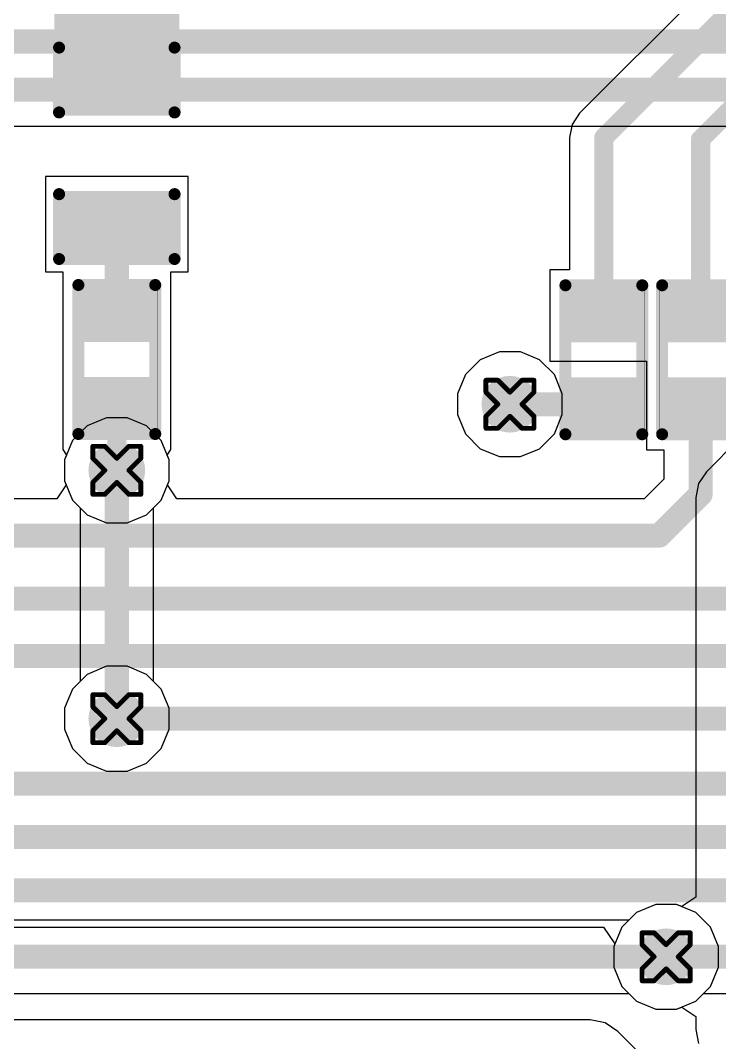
# Model space of a CAD drawing. Header units: inches. Extents: x -11 to 5379, y 0 to 5429.
# Drawn here: x 128.33 to 135.72, y 29.62 to 40.43 of the extents above; entities that cross this region are included whole.
import ezdxf

# ---------------------------------------------------------------- set-up
doc = ezdxf.new("R2010")
doc.units = ezdxf.units.IN
for name, color, linetype in [('Bottom Layer', 5, 'Continuous'), ('Drill Drawing', 1, 'Continuous'), ('GND', 16, 'Continuous'), ('PWR', 76, 'Continuous'), ('Top Layer', 1, 'Continuous'), ('Top Overlay', 2, 'Continuous'), ('Top Paste', 8, 'Continuous'), ('Top Solder', 216, 'Continuous'), ('Via Holes', 16, 'Continuous')]:
    doc.layers.add(name, color=color, linetype=linetype)

# ---------------------------------------------------------------- blocks, each defined once
blk = doc.blocks.new('R___0402_420')
at = {"layer": 'Top Layer'}
for points in [[(-0.699, -0.318), (-0.699, 0.318), (-0.241, 0.318), (-0.241, -0.318)], [(0.241, -0.318), (0.241, 0.318), (0.699, 0.318), (0.699, -0.318)]]:
    blk.add_hatch(color=1, dxfattribs=at).paths.add_polyline_path(points)
at = {"layer": 'Top Paste'}
for points in [[(-0.699, -0.318), (-0.699, 0.318), (-0.241, 0.318), (-0.241, -0.318)], [(0.241, -0.318), (0.241, 0.318), (0.699, 0.318), (0.699, -0.318)]]:
    blk.add_hatch(color=8, dxfattribs=at).paths.add_polyline_path(points)
at = {"layer": 'Top Solder'}
for points in [[(-0.754, -0.373), (-0.754, 0.373), (-0.186, 0.373), (-0.186, -0.373)], [(0.186, -0.373), (0.186, 0.373), (0.754, 0.373), (0.754, -0.373)]]:
    blk.add_hatch(color=216, dxfattribs=at).paths.add_polyline_path(points)
at = {"layer": 'Top Overlay'}
for points in [[(-0.787, 0.406, 0.127, 0.127, 0), (-0.787, -0.406, 0.127, 0.127, 0)], [(-0.787, 0.406, 0.127, 0.127, 0), (0.787, 0.406, 0.127, 0.127, 0)], [(0.787, 0.406, 0.127, 0.127, 0), (0.787, -0.406, 0.127, 0.127, 0)], [(-0.787, -0.406, 0.127, 0.127, 0), (0.787, -0.406, 0.127, 0.127, 0)], [(-0.813, -0.432, 0.00323, 0.00323, 0), (0.813, -0.432, 0.00323, 0.00323, 0)]]:
    blk.add_lwpolyline(points, format="xyseb", dxfattribs=at)
for points in [[(-0.819, 0.406, 0.0635, 0.0635, 1), (-0.756, 0.406, 0.0635, 0.0635, 1)], [(-0.819, 0.406, 0.0635, 0.0635, 1), (-0.756, 0.406, 0.0635, 0.0635, 1)], [(0.756, 0.406, 0.0635, 0.0635, 1), (0.819, 0.406, 0.0635, 0.0635, 1)], [(0.756, 0.406, 0.0635, 0.0635, 1), (0.819, 0.406, 0.0635, 0.0635, 1)], [(-0.819, -0.406, 0.0635, 0.0635, 1), (-0.756, -0.406, 0.0635, 0.0635, 1)], [(-0.819, -0.406, 0.0635, 0.0635, 1), (-0.756, -0.406, 0.0635, 0.0635, 1)], [(-0.814, -0.432, 0.00161, 0.00161, 1), (-0.812, -0.432, 0.00161, 0.00161, 1)], [(0.756, -0.406, 0.0635, 0.0635, 1), (0.819, -0.406, 0.0635, 0.0635, 1)], [(0.756, -0.406, 0.0635, 0.0635, 1), (0.819, -0.406, 0.0635, 0.0635, 1)], [(0.812, -0.432, 0.00161, 0.00161, 1), (0.814, -0.432, 0.00161, 0.00161, 1)]]:
    blk.add_lwpolyline(points, format="xyseb", close=True, dxfattribs=at)
blk = doc.blocks.new('R___0402_452')
at = {"layer": 'Top Layer'}
for points in [[(-0.699, -0.318), (-0.699, 0.317), (-0.241, 0.317), (-0.241, -0.318)], [(0.241, -0.318), (0.241, 0.317), (0.699, 0.317), (0.699, -0.318)]]:
    blk.add_hatch(color=1, dxfattribs=at).paths.add_polyline_path(points)
at = {"layer": 'Top Paste'}
for points in [[(-0.699, -0.318), (-0.699, 0.317), (-0.241, 0.317), (-0.241, -0.318)], [(0.241, -0.318), (0.241, 0.317), (0.699, 0.317), (0.699, -0.318)]]:
    blk.add_hatch(color=8, dxfattribs=at).paths.add_polyline_path(points)
at = {"layer": 'Top Solder'}
for points in [[(-0.754, -0.373), (-0.754, 0.373), (-0.186, 0.373), (-0.186, -0.373)], [(0.186, -0.373), (0.186, 0.373), (0.754, 0.373), (0.754, -0.373)]]:
    blk.add_hatch(color=216, dxfattribs=at).paths.add_polyline_path(points)
at = {"layer": 'Top Overlay'}
for points in [[(-0.787, -0.406, 0.127, 0.127, 0), (-0.787, 0.406, 0.127, 0.127, 0)], [(0.787, 0.406, 0.127, 0.127, 0), (-0.787, 0.406, 0.127, 0.127, 0)], [(0.787, -0.406, 0.127, 0.127, 0), (0.787, 0.406, 0.127, 0.127, 0)], [(0.787, -0.406, 0.127, 0.127, 0), (-0.787, -0.406, 0.127, 0.127, 0)], [(0.813, -0.432, 0.00323, 0.00323, 0), (-0.813, -0.432, 0.00323, 0.00323, 0)]]:
    blk.add_lwpolyline(points, format="xyseb", dxfattribs=at)
for points in [[(-0.819, 0.406, 0.0635, 0.0635, 1), (-0.756, 0.406, 0.0635, 0.0635, 1)], [(-0.819, 0.406, 0.0635, 0.0635, 1), (-0.756, 0.406, 0.0635, 0.0635, 1)], [(0.756, 0.406, 0.0635, 0.0635, 1), (0.819, 0.406, 0.0635, 0.0635, 1)], [(0.756, 0.406, 0.0635, 0.0635, 1), (0.819, 0.406, 0.0635, 0.0635, 1)], [(-0.819, -0.406, 0.0635, 0.0635, 1), (-0.756, -0.406, 0.0635, 0.0635, 1)], [(-0.819, -0.406, 0.0635, 0.0635, 1), (-0.756, -0.406, 0.0635, 0.0635, 1)], [(-0.814, -0.432, 0.00161, 0.00161, 1), (-0.812, -0.432, 0.00161, 0.00161, 1)], [(0.756, -0.406, 0.0635, 0.0635, 1), (0.819, -0.406, 0.0635, 0.0635, 1)], [(0.756, -0.406, 0.0635, 0.0635, 1), (0.819, -0.406, 0.0635, 0.0635, 1)], [(0.812, -0.432, 0.00161, 0.00161, 1), (0.814, -0.432, 0.00161, 0.00161, 1)]]:
    blk.add_lwpolyline(points, format="xyseb", close=True, dxfattribs=at)
blk = doc.blocks.new('R___0402_462')
at = {"layer": 'Top Layer'}
for points in [[(-0.699, -0.318), (-0.699, 0.318), (-0.241, 0.318), (-0.241, -0.318)], [(0.241, -0.318), (0.241, 0.318), (0.699, 0.318), (0.699, -0.318)]]:
    blk.add_hatch(color=1, dxfattribs=at).paths.add_polyline_path(points)
at = {"layer": 'Top Paste'}
for points in [[(-0.699, -0.318), (-0.699, 0.318), (-0.241, 0.318), (-0.241, -0.318)], [(0.241, -0.318), (0.241, 0.318), (0.699, 0.318), (0.699, -0.318)]]:
    blk.add_hatch(color=8, dxfattribs=at).paths.add_polyline_path(points)
at = {"layer": 'Top Solder'}
for points in [[(-0.754, -0.373), (-0.754, 0.373), (-0.186, 0.373), (-0.186, -0.373)], [(0.186, -0.373), (0.186, 0.373), (0.754, 0.373), (0.754, -0.373)]]:
    blk.add_hatch(color=216, dxfattribs=at).paths.add_polyline_path(points)
at = {"layer": 'Top Overlay'}
for points in [[(-0.787, 0.406, 0.127, 0.127, 0), (-0.787, -0.406, 0.127, 0.127, 0)], [(-0.787, 0.406, 0.127, 0.127, 0), (0.787, 0.406, 0.127, 0.127, 0)], [(0.787, 0.406, 0.127, 0.127, 0), (0.787, -0.406, 0.127, 0.127, 0)], [(-0.787, -0.406, 0.127, 0.127, 0), (0.787, -0.406, 0.127, 0.127, 0)], [(-0.813, -0.432, 0.00323, 0.00323, 0), (0.813, -0.432, 0.00323, 0.00323, 0)]]:
    blk.add_lwpolyline(points, format="xyseb", dxfattribs=at)
for points in [[(-0.819, 0.406, 0.0635, 0.0635, 1), (-0.756, 0.406, 0.0635, 0.0635, 1)], [(-0.819, 0.406, 0.0635, 0.0635, 1), (-0.756, 0.406, 0.0635, 0.0635, 1)], [(0.756, 0.406, 0.0635, 0.0635, 1), (0.819, 0.406, 0.0635, 0.0635, 1)], [(0.756, 0.406, 0.0635, 0.0635, 1), (0.819, 0.406, 0.0635, 0.0635, 1)], [(-0.819, -0.406, 0.0635, 0.0635, 1), (-0.756, -0.406, 0.0635, 0.0635, 1)], [(-0.819, -0.406, 0.0635, 0.0635, 1), (-0.756, -0.406, 0.0635, 0.0635, 1)], [(-0.814, -0.432, 0.00161, 0.00161, 1), (-0.812, -0.432, 0.00161, 0.00161, 1)], [(0.756, -0.406, 0.0635, 0.0635, 1), (0.819, -0.406, 0.0635, 0.0635, 1)], [(0.756, -0.406, 0.0635, 0.0635, 1), (0.819, -0.406, 0.0635, 0.0635, 1)], [(0.812, -0.432, 0.00161, 0.00161, 1), (0.814, -0.432, 0.00161, 0.00161, 1)]]:
    blk.add_lwpolyline(points, format="xyseb", close=True, dxfattribs=at)
blk = doc.blocks.new('LED_0603_500')
at = {"layer": 'Top Layer'}
for points in [[(-1, 0.5), (-0.5, 0.5), (-0.5, -0.5), (-1, -0.5)], [(0.5, 0.5), (1, 0.5), (1, -0.5), (0.5, -0.5)]]:
    blk.add_hatch(color=1, dxfattribs=at).paths.add_polyline_path(points)
at = {"layer": 'Top Overlay'}
blk.add_hatch(color=2, dxfattribs=at).paths.add_polyline_path([(1.118, -0.66), (1.753, -0.66), (1.753, 0.66), (1.118, 0.66)])
at = {"layer": 'Top Paste'}
for points in [[(-1, 0.5), (-0.5, 0.5), (-0.5, -0.5), (-1, -0.5)], [(0.5, 0.5), (1, 0.5), (1, -0.5), (0.5, -0.5)]]:
    blk.add_hatch(color=8, dxfattribs=at).paths.add_polyline_path(points)
at = {"layer": 'Top Solder'}
for points in [[(-1.102, 0.602), (-0.398, 0.602), (-0.398, -0.602), (-1.102, -0.602)], [(0.398, 0.602), (1.102, 0.602), (1.102, -0.602), (0.398, -0.602)]]:
    blk.add_hatch(color=216, dxfattribs=at).paths.add_polyline_path(points)
at = {"layer": 'Top Overlay'}
for points in [[(-1.118, 0.61, 0.127, 0.127, 0), (-0.432, 0.61, 0.127, 0.127, 0)], [(-1.118, 0.61, 0.127, 0.127, 0), (-1.118, -0.61, 0.127, 0.127, 0)], [(0.432, 0.61, 0.127, 0.127, 0), (1.118, 0.61, 0.127, 0.127, 0)], [(1.118, 0.61, 0.127, 0.127, 0), (1.118, -0.61, 0.127, 0.127, 0)], [(-1.118, -0.61, 0.127, 0.127, 0), (-0.432, -0.61, 0.127, 0.127, 0)], [(0.432, -0.61, 0.127, 0.127, 0), (1.118, -0.61, 0.127, 0.127, 0)]]:
    blk.add_lwpolyline(points, format="xyseb", dxfattribs=at)
for points in [[(-1.149, 0.61, 0.0635, 0.0635, 1), (-1.086, 0.61, 0.0635, 0.0635, 1)], [(-1.149, 0.61, 0.0635, 0.0635, 1), (-1.086, 0.61, 0.0635, 0.0635, 1)], [(-0.464, 0.61, 0.0635, 0.0635, 1), (-0.4, 0.61, 0.0635, 0.0635, 1)], [(0.4, 0.61, 0.0635, 0.0635, 1), (0.464, 0.61, 0.0635, 0.0635, 1)], [(1.086, 0.61, 0.0635, 0.0635, 1), (1.149, 0.61, 0.0635, 0.0635, 1)], [(1.086, 0.61, 0.0635, 0.0635, 1), (1.149, 0.61, 0.0635, 0.0635, 1)], [(-1.149, -0.61, 0.0635, 0.0635, 1), (-1.086, -0.61, 0.0635, 0.0635, 1)], [(-1.149, -0.61, 0.0635, 0.0635, 1), (-1.086, -0.61, 0.0635, 0.0635, 1)], [(-0.464, -0.61, 0.0635, 0.0635, 1), (-0.4, -0.61, 0.0635, 0.0635, 1)], [(0.4, -0.61, 0.0635, 0.0635, 1), (0.464, -0.61, 0.0635, 0.0635, 1)], [(1.086, -0.61, 0.0635, 0.0635, 1), (1.149, -0.61, 0.0635, 0.0635, 1)], [(1.086, -0.61, 0.0635, 0.0635, 1), (1.149, -0.61, 0.0635, 0.0635, 1)]]:
    blk.add_lwpolyline(points, format="xyseb", close=True, dxfattribs=at)

msp = doc.modelspace()

# ---------------------------------------------------------------- hatches: boundary and pattern name
at = {"layer": 'Bottom Layer'}
h = msp.add_hatch(color=5, dxfattribs=at)
edge = h.paths.add_edge_path()
edge.add_arc((133.502, 36.373), 0.3, 0, 360)
h = msp.add_hatch(color=5, dxfattribs=at)
edge = h.paths.add_edge_path()
edge.add_arc((129.349, 35.674), 0.3, 0, 360)
h = msp.add_hatch(color=5, dxfattribs=at)
edge = h.paths.add_edge_path()
edge.add_arc((129.349, 33.048), 0.3, 0, 360)
h = msp.add_hatch(color=5, dxfattribs=at)
edge = h.paths.add_edge_path()
edge.add_arc((135.153, 30.531), 0.3, 0, 360)
at = {"layer": 'GND'}
h = msp.add_hatch(color=16, dxfattribs=at)
edge = h.paths.add_edge_path()
edge.add_arc((133.502, 36.373), 0.3, 0, 360)
h = msp.add_hatch(color=16, dxfattribs=at)
edge = h.paths.add_edge_path()
edge.add_arc((129.349, 35.674), 0.3, 0, 360)
h = msp.add_hatch(color=16, dxfattribs=at)
edge = h.paths.add_edge_path()
edge.add_arc((129.349, 33.048), 0.3, 0, 360)
h = msp.add_hatch(color=16, dxfattribs=at)
edge = h.paths.add_edge_path()
edge.add_arc((135.153, 30.531), 0.3, 0, 360)
at = {"layer": 'PWR'}
h = msp.add_hatch(color=76, dxfattribs=at)
edge = h.paths.add_edge_path()
edge.add_arc((133.502, 36.373), 0.3, 0, 360)
h = msp.add_hatch(color=76, dxfattribs=at)
edge = h.paths.add_edge_path()
edge.add_arc((129.349, 35.674), 0.3, 0, 360)
h = msp.add_hatch(color=76, dxfattribs=at)
edge = h.paths.add_edge_path()
edge.add_arc((129.349, 33.048), 0.3, 0, 360)
h = msp.add_hatch(color=76, dxfattribs=at)
edge = h.paths.add_edge_path()
edge.add_arc((135.153, 30.531), 0.3, 0, 360)
at = {"layer": 'Top Layer'}
h = msp.add_hatch(color=1, dxfattribs=at)
edge = h.paths.add_edge_path()
edge.add_arc((133.502, 36.373), 0.3, 0, 360)
h = msp.add_hatch(color=1, dxfattribs=at)
edge = h.paths.add_edge_path()
edge.add_arc((129.349, 35.674), 0.3, 0, 360)
h = msp.add_hatch(color=1, dxfattribs=at)
edge = h.paths.add_edge_path()
edge.add_arc((129.349, 33.048), 0.3, 0, 360)
h = msp.add_hatch(color=1, dxfattribs=at)
edge = h.paths.add_edge_path()
edge.add_arc((135.153, 30.531), 0.3, 0, 360)
at = {"layer": 'Via Holes'}
h = msp.add_hatch(color=7, dxfattribs=at)
edge = h.paths.add_edge_path()
edge.add_arc((133.502, 36.373), 0.15, 0, 360)
h = msp.add_hatch(color=7, dxfattribs=at)
edge = h.paths.add_edge_path()
edge.add_arc((129.349, 35.674), 0.15, 0, 360)
h = msp.add_hatch(color=7, dxfattribs=at)
edge = h.paths.add_edge_path()
edge.add_arc((129.349, 33.048), 0.15, 0, 360)
h = msp.add_hatch(color=7, dxfattribs=at)
edge = h.paths.add_edge_path()
edge.add_arc((135.153, 30.531), 0.15, 0, 360)

# ---------------------------------------------------------------- linework, layer by layer
at = {"layer": 'Bottom Layer'}
for p, q in [((126.009, 39.312), (136.897, 39.312)), ((129.239, 36.228), (129.036, 36.144)), ((129.46, 36.228), (129.239, 36.228)), ((129.663, 36.144), (129.46, 36.228)), ((129.036, 36.144), (128.88, 35.988)), ((129.819, 35.988), (129.663, 36.144)), ((128.88, 35.988), (128.795, 35.784)), ((129.903, 35.784), (129.819, 35.988)), ((135.915, 35.996), (135.58, 35.66)), ((128.795, 35.784), (128.795, 35.564)), ((129.903, 35.564), (129.903, 35.784)), ((128.795, 35.564), (128.88, 35.36)), ((129.819, 35.36), (129.903, 35.564)), ((135.58, 35.66), (135.496, 35.534)), ((135.496, 35.534), (135.466, 35.386)), ((128.88, 35.36), (128.961, 35.279)), ((129.738, 35.279), (129.819, 35.36)), ((135.466, 35.386), (135.466, 31.161)), ((128.961, 35.279), (128.961, 33.443)), ((129.738, 33.443), (129.738, 35.279)), ((128.961, 33.443), (128.88, 33.362)), ((129.819, 33.362), (129.738, 33.443)), ((128.88, 33.362), (128.795, 33.158)), ((129.903, 33.158), (129.819, 33.362)), ((128.795, 33.158), (128.795, 32.938)), ((129.903, 32.938), (129.903, 33.158)), ((128.795, 32.938), (128.88, 32.734)), ((129.819, 32.734), (129.903, 32.938)), ((128.88, 32.734), (129.036, 32.578)), ((129.663, 32.578), (129.819, 32.734)), ((129.036, 32.578), (129.239, 32.494)), ((129.46, 32.494), (129.663, 32.578)), ((129.239, 32.494), (129.46, 32.494)), ((135.466, 31.161), (135.318, 31.062)), ((135.043, 31.085), (134.84, 31)), ((135.264, 31.085), (135.043, 31.085)), ((135.318, 31.062), (135.264, 31.085)), ((134.758, 30.919), (127.498, 30.919)), ((134.84, 31), (134.758, 30.919)), ((127.337, 30.142), (134.758, 30.142)), ((134.758, 30.142), (134.84, 30.061)), ((134.84, 30.061), (135.043, 29.977)), ((135.043, 29.977), (135.264, 29.977)), ((135.264, 29.977), (135.318, 29.999)), ((135.318, 29.999), (135.466, 29.901)), ((134.35, 29.863), (126.724, 29.863)), ((134.508, 29.832), (134.35, 29.863)), ((134.643, 29.742), (134.508, 29.832)), ((135.466, 29.901), (135.466, 29.762)), ((143.142, 21.242), (134.643, 29.742)), ((135.466, 29.762), (135.496, 29.613))]:
    msp.add_line(p, q, dxfattribs=at)
for points in [[(126.341, 40.208, 0.254, 0.254, 0), (137.39, 40.208, 0.254, 0.254, 0)], [(126.009, 39.7, 0.254, 0.254, 0), (137.058, 39.7, 0.254, 0.254, 0)], [(129.349, 33.048, 0.254, 0.254, 0), (129.349, 35.674, 0.254, 0.254, 0)], [(127.337, 30.531, 0.254, 0.254, 0), (135.153, 30.531, 0.254, 0.254, 0)]]:
    msp.add_lwpolyline(points, format="xyseb", dxfattribs=at)
for points in [[(129.286, 35.674, 0.127, 0.127, 1), (129.413, 35.674, 0.127, 0.127, 1)], [(129.286, 33.048, 0.127, 0.127, 1), (129.413, 33.048, 0.127, 0.127, 1)], [(135.09, 30.531, 0.127, 0.127, 1), (135.217, 30.531, 0.127, 0.127, 1)]]:
    msp.add_lwpolyline(points, format="xyseb", close=True, dxfattribs=at)
at = {"layer": 'Drill Drawing'}
for points in [[(133.248, 36.5, 0.0508, 0.0508, 0), (133.248, 36.627, 0.0508, 0.0508, 0)], [(133.248, 36.627, 0.0508, 0.0508, 0), (133.375, 36.627, 0.0508, 0.0508, 0)], [(133.375, 36.627, 0.0508, 0.0508, 0), (133.502, 36.5, 0.0508, 0.0508, 0)], [(133.502, 36.5, 0.0508, 0.0508, 0), (133.629, 36.627, 0.0508, 0.0508, 0)], [(133.629, 36.627, 0.0508, 0.0508, 0), (133.756, 36.627, 0.0508, 0.0508, 0)], [(133.756, 36.5, 0.0508, 0.0508, 0), (133.756, 36.627, 0.0508, 0.0508, 0)], [(133.248, 36.5, 0.0508, 0.0508, 0), (133.375, 36.373, 0.0508, 0.0508, 0)], [(133.629, 36.373, 0.0508, 0.0508, 0), (133.756, 36.5, 0.0508, 0.0508, 0)], [(133.248, 36.246, 0.0508, 0.0508, 0), (133.375, 36.373, 0.0508, 0.0508, 0)], [(133.629, 36.373, 0.0508, 0.0508, 0), (133.756, 36.246, 0.0508, 0.0508, 0)], [(133.248, 36.119, 0.0508, 0.0508, 0), (133.248, 36.246, 0.0508, 0.0508, 0)], [(133.375, 36.119, 0.0508, 0.0508, 0), (133.502, 36.246, 0.0508, 0.0508, 0)], [(133.502, 36.246, 0.0508, 0.0508, 0), (133.629, 36.119, 0.0508, 0.0508, 0)], [(133.756, 36.119, 0.0508, 0.0508, 0), (133.756, 36.246, 0.0508, 0.0508, 0)], [(133.248, 36.119, 0.0508, 0.0508, 0), (133.375, 36.119, 0.0508, 0.0508, 0)], [(133.629, 36.119, 0.0508, 0.0508, 0), (133.756, 36.119, 0.0508, 0.0508, 0)], [(129.095, 35.801, 0.0508, 0.0508, 0), (129.095, 35.928, 0.0508, 0.0508, 0)], [(129.095, 35.928, 0.0508, 0.0508, 0), (129.222, 35.928, 0.0508, 0.0508, 0)], [(129.222, 35.928, 0.0508, 0.0508, 0), (129.349, 35.801, 0.0508, 0.0508, 0)], [(129.349, 35.801, 0.0508, 0.0508, 0), (129.476, 35.928, 0.0508, 0.0508, 0)], [(129.476, 35.928, 0.0508, 0.0508, 0), (129.603, 35.928, 0.0508, 0.0508, 0)], [(129.603, 35.801, 0.0508, 0.0508, 0), (129.603, 35.928, 0.0508, 0.0508, 0)], [(129.095, 35.801, 0.0508, 0.0508, 0), (129.222, 35.674, 0.0508, 0.0508, 0)], [(129.476, 35.674, 0.0508, 0.0508, 0), (129.603, 35.801, 0.0508, 0.0508, 0)], [(129.095, 35.547, 0.0508, 0.0508, 0), (129.222, 35.674, 0.0508, 0.0508, 0)], [(129.476, 35.674, 0.0508, 0.0508, 0), (129.603, 35.547, 0.0508, 0.0508, 0)], [(129.095, 35.42, 0.0508, 0.0508, 0), (129.095, 35.547, 0.0508, 0.0508, 0)], [(129.222, 35.42, 0.0508, 0.0508, 0), (129.349, 35.547, 0.0508, 0.0508, 0)], [(129.349, 35.547, 0.0508, 0.0508, 0), (129.476, 35.42, 0.0508, 0.0508, 0)], [(129.603, 35.42, 0.0508, 0.0508, 0), (129.603, 35.547, 0.0508, 0.0508, 0)], [(129.095, 35.42, 0.0508, 0.0508, 0), (129.222, 35.42, 0.0508, 0.0508, 0)], [(129.476, 35.42, 0.0508, 0.0508, 0), (129.603, 35.42, 0.0508, 0.0508, 0)], [(129.095, 33.175, 0.0508, 0.0508, 0), (129.095, 33.302, 0.0508, 0.0508, 0)], [(129.095, 33.302, 0.0508, 0.0508, 0), (129.222, 33.302, 0.0508, 0.0508, 0)], [(129.222, 33.302, 0.0508, 0.0508, 0), (129.349, 33.175, 0.0508, 0.0508, 0)], [(129.349, 33.175, 0.0508, 0.0508, 0), (129.476, 33.302, 0.0508, 0.0508, 0)], [(129.476, 33.302, 0.0508, 0.0508, 0), (129.603, 33.302, 0.0508, 0.0508, 0)], [(129.603, 33.175, 0.0508, 0.0508, 0), (129.603, 33.302, 0.0508, 0.0508, 0)], [(129.095, 33.175, 0.0508, 0.0508, 0), (129.222, 33.048, 0.0508, 0.0508, 0)], [(129.476, 33.048, 0.0508, 0.0508, 0), (129.603, 33.175, 0.0508, 0.0508, 0)], [(129.095, 32.921, 0.0508, 0.0508, 0), (129.222, 33.048, 0.0508, 0.0508, 0)], [(129.476, 33.048, 0.0508, 0.0508, 0), (129.603, 32.921, 0.0508, 0.0508, 0)], [(129.095, 32.794, 0.0508, 0.0508, 0), (129.095, 32.921, 0.0508, 0.0508, 0)], [(129.222, 32.794, 0.0508, 0.0508, 0), (129.349, 32.921, 0.0508, 0.0508, 0)], [(129.349, 32.921, 0.0508, 0.0508, 0), (129.476, 32.794, 0.0508, 0.0508, 0)], [(129.603, 32.794, 0.0508, 0.0508, 0), (129.603, 32.921, 0.0508, 0.0508, 0)], [(129.095, 32.794, 0.0508, 0.0508, 0), (129.222, 32.794, 0.0508, 0.0508, 0)], [(129.476, 32.794, 0.0508, 0.0508, 0), (129.603, 32.794, 0.0508, 0.0508, 0)], [(134.899, 30.658, 0.0508, 0.0508, 0), (134.899, 30.785, 0.0508, 0.0508, 0)], [(134.899, 30.785, 0.0508, 0.0508, 0), (135.026, 30.785, 0.0508, 0.0508, 0)], [(135.026, 30.785, 0.0508, 0.0508, 0), (135.153, 30.658, 0.0508, 0.0508, 0)], [(135.153, 30.658, 0.0508, 0.0508, 0), (135.28, 30.785, 0.0508, 0.0508, 0)], [(135.28, 30.785, 0.0508, 0.0508, 0), (135.407, 30.785, 0.0508, 0.0508, 0)], [(135.407, 30.658, 0.0508, 0.0508, 0), (135.407, 30.785, 0.0508, 0.0508, 0)], [(134.899, 30.658, 0.0508, 0.0508, 0), (135.026, 30.531, 0.0508, 0.0508, 0)], [(135.28, 30.531, 0.0508, 0.0508, 0), (135.407, 30.658, 0.0508, 0.0508, 0)], [(134.899, 30.404, 0.0508, 0.0508, 0), (135.026, 30.531, 0.0508, 0.0508, 0)], [(135.28, 30.531, 0.0508, 0.0508, 0), (135.407, 30.404, 0.0508, 0.0508, 0)], [(134.899, 30.277, 0.0508, 0.0508, 0), (134.899, 30.404, 0.0508, 0.0508, 0)], [(135.026, 30.277, 0.0508, 0.0508, 0), (135.153, 30.404, 0.0508, 0.0508, 0)], [(135.153, 30.404, 0.0508, 0.0508, 0), (135.28, 30.277, 0.0508, 0.0508, 0)], [(135.407, 30.277, 0.0508, 0.0508, 0), (135.407, 30.404, 0.0508, 0.0508, 0)], [(134.899, 30.277, 0.0508, 0.0508, 0), (135.026, 30.277, 0.0508, 0.0508, 0)], [(135.28, 30.277, 0.0508, 0.0508, 0), (135.407, 30.277, 0.0508, 0.0508, 0)]]:
    msp.add_lwpolyline(points, format="xyseb", dxfattribs=at)
for points in [[(133.236, 36.627, 0.0254, 0.0254, 1), (133.261, 36.627, 0.0254, 0.0254, 1)], [(133.236, 36.627, 0.0254, 0.0254, 1), (133.261, 36.627, 0.0254, 0.0254, 1)], [(133.363, 36.627, 0.0254, 0.0254, 1), (133.388, 36.627, 0.0254, 0.0254, 1)], [(133.363, 36.627, 0.0254, 0.0254, 1), (133.388, 36.627, 0.0254, 0.0254, 1)], [(133.617, 36.627, 0.0254, 0.0254, 1), (133.642, 36.627, 0.0254, 0.0254, 1)], [(133.617, 36.627, 0.0254, 0.0254, 1), (133.642, 36.627, 0.0254, 0.0254, 1)], [(133.744, 36.627, 0.0254, 0.0254, 1), (133.769, 36.627, 0.0254, 0.0254, 1)], [(133.744, 36.627, 0.0254, 0.0254, 1), (133.769, 36.627, 0.0254, 0.0254, 1)], [(133.236, 36.5, 0.0254, 0.0254, 1), (133.261, 36.5, 0.0254, 0.0254, 1)], [(133.236, 36.5, 0.0254, 0.0254, 1), (133.261, 36.5, 0.0254, 0.0254, 1)], [(133.49, 36.5, 0.0254, 0.0254, 1), (133.515, 36.5, 0.0254, 0.0254, 1)], [(133.49, 36.5, 0.0254, 0.0254, 1), (133.515, 36.5, 0.0254, 0.0254, 1)], [(133.744, 36.5, 0.0254, 0.0254, 1), (133.769, 36.5, 0.0254, 0.0254, 1)], [(133.744, 36.5, 0.0254, 0.0254, 1), (133.769, 36.5, 0.0254, 0.0254, 1)], [(133.363, 36.373, 0.0254, 0.0254, 1), (133.388, 36.373, 0.0254, 0.0254, 1)], [(133.363, 36.373, 0.0254, 0.0254, 1), (133.388, 36.373, 0.0254, 0.0254, 1)], [(133.617, 36.373, 0.0254, 0.0254, 1), (133.642, 36.373, 0.0254, 0.0254, 1)], [(133.617, 36.373, 0.0254, 0.0254, 1), (133.642, 36.373, 0.0254, 0.0254, 1)], [(133.236, 36.246, 0.0254, 0.0254, 1), (133.261, 36.246, 0.0254, 0.0254, 1)], [(133.236, 36.246, 0.0254, 0.0254, 1), (133.261, 36.246, 0.0254, 0.0254, 1)], [(133.49, 36.246, 0.0254, 0.0254, 1), (133.515, 36.246, 0.0254, 0.0254, 1)], [(133.49, 36.246, 0.0254, 0.0254, 1), (133.515, 36.246, 0.0254, 0.0254, 1)], [(133.744, 36.246, 0.0254, 0.0254, 1), (133.769, 36.246, 0.0254, 0.0254, 1)], [(133.744, 36.246, 0.0254, 0.0254, 1), (133.769, 36.246, 0.0254, 0.0254, 1)], [(133.236, 36.119, 0.0254, 0.0254, 1), (133.261, 36.119, 0.0254, 0.0254, 1)], [(133.236, 36.119, 0.0254, 0.0254, 1), (133.261, 36.119, 0.0254, 0.0254, 1)], [(133.363, 36.119, 0.0254, 0.0254, 1), (133.388, 36.119, 0.0254, 0.0254, 1)], [(133.363, 36.119, 0.0254, 0.0254, 1), (133.388, 36.119, 0.0254, 0.0254, 1)], [(133.617, 36.119, 0.0254, 0.0254, 1), (133.642, 36.119, 0.0254, 0.0254, 1)], [(133.617, 36.119, 0.0254, 0.0254, 1), (133.642, 36.119, 0.0254, 0.0254, 1)], [(133.744, 36.119, 0.0254, 0.0254, 1), (133.769, 36.119, 0.0254, 0.0254, 1)], [(133.744, 36.119, 0.0254, 0.0254, 1), (133.769, 36.119, 0.0254, 0.0254, 1)], [(129.083, 35.928, 0.0254, 0.0254, 1), (129.108, 35.928, 0.0254, 0.0254, 1)], [(129.083, 35.928, 0.0254, 0.0254, 1), (129.108, 35.928, 0.0254, 0.0254, 1)], [(129.21, 35.928, 0.0254, 0.0254, 1), (129.235, 35.928, 0.0254, 0.0254, 1)], [(129.21, 35.928, 0.0254, 0.0254, 1), (129.235, 35.928, 0.0254, 0.0254, 1)], [(129.464, 35.928, 0.0254, 0.0254, 1), (129.489, 35.928, 0.0254, 0.0254, 1)], [(129.464, 35.928, 0.0254, 0.0254, 1), (129.489, 35.928, 0.0254, 0.0254, 1)], [(129.591, 35.928, 0.0254, 0.0254, 1), (129.616, 35.928, 0.0254, 0.0254, 1)], [(129.591, 35.928, 0.0254, 0.0254, 1), (129.616, 35.928, 0.0254, 0.0254, 1)], [(129.083, 35.801, 0.0254, 0.0254, 1), (129.108, 35.801, 0.0254, 0.0254, 1)], [(129.083, 35.801, 0.0254, 0.0254, 1), (129.108, 35.801, 0.0254, 0.0254, 1)], [(129.337, 35.801, 0.0254, 0.0254, 1), (129.362, 35.801, 0.0254, 0.0254, 1)], [(129.337, 35.801, 0.0254, 0.0254, 1), (129.362, 35.801, 0.0254, 0.0254, 1)], [(129.591, 35.801, 0.0254, 0.0254, 1), (129.616, 35.801, 0.0254, 0.0254, 1)], [(129.591, 35.801, 0.0254, 0.0254, 1), (129.616, 35.801, 0.0254, 0.0254, 1)], [(129.21, 35.674, 0.0254, 0.0254, 1), (129.235, 35.674, 0.0254, 0.0254, 1)], [(129.21, 35.674, 0.0254, 0.0254, 1), (129.235, 35.674, 0.0254, 0.0254, 1)], [(129.464, 35.674, 0.0254, 0.0254, 1), (129.489, 35.674, 0.0254, 0.0254, 1)], [(129.464, 35.674, 0.0254, 0.0254, 1), (129.489, 35.674, 0.0254, 0.0254, 1)], [(129.083, 35.547, 0.0254, 0.0254, 1), (129.108, 35.547, 0.0254, 0.0254, 1)], [(129.083, 35.547, 0.0254, 0.0254, 1), (129.108, 35.547, 0.0254, 0.0254, 1)], [(129.337, 35.547, 0.0254, 0.0254, 1), (129.362, 35.547, 0.0254, 0.0254, 1)], [(129.337, 35.547, 0.0254, 0.0254, 1), (129.362, 35.547, 0.0254, 0.0254, 1)], [(129.591, 35.547, 0.0254, 0.0254, 1), (129.616, 35.547, 0.0254, 0.0254, 1)], [(129.591, 35.547, 0.0254, 0.0254, 1), (129.616, 35.547, 0.0254, 0.0254, 1)], [(129.083, 35.42, 0.0254, 0.0254, 1), (129.108, 35.42, 0.0254, 0.0254, 1)], [(129.083, 35.42, 0.0254, 0.0254, 1), (129.108, 35.42, 0.0254, 0.0254, 1)], [(129.21, 35.42, 0.0254, 0.0254, 1), (129.235, 35.42, 0.0254, 0.0254, 1)], [(129.21, 35.42, 0.0254, 0.0254, 1), (129.235, 35.42, 0.0254, 0.0254, 1)], [(129.464, 35.42, 0.0254, 0.0254, 1), (129.489, 35.42, 0.0254, 0.0254, 1)], [(129.464, 35.42, 0.0254, 0.0254, 1), (129.489, 35.42, 0.0254, 0.0254, 1)], [(129.591, 35.42, 0.0254, 0.0254, 1), (129.616, 35.42, 0.0254, 0.0254, 1)], [(129.591, 35.42, 0.0254, 0.0254, 1), (129.616, 35.42, 0.0254, 0.0254, 1)], [(129.083, 33.302, 0.0254, 0.0254, 1), (129.108, 33.302, 0.0254, 0.0254, 1)], [(129.083, 33.302, 0.0254, 0.0254, 1), (129.108, 33.302, 0.0254, 0.0254, 1)], [(129.21, 33.302, 0.0254, 0.0254, 1), (129.235, 33.302, 0.0254, 0.0254, 1)], [(129.21, 33.302, 0.0254, 0.0254, 1), (129.235, 33.302, 0.0254, 0.0254, 1)], [(129.464, 33.302, 0.0254, 0.0254, 1), (129.489, 33.302, 0.0254, 0.0254, 1)], [(129.464, 33.302, 0.0254, 0.0254, 1), (129.489, 33.302, 0.0254, 0.0254, 1)], [(129.591, 33.302, 0.0254, 0.0254, 1), (129.616, 33.302, 0.0254, 0.0254, 1)], [(129.591, 33.302, 0.0254, 0.0254, 1), (129.616, 33.302, 0.0254, 0.0254, 1)], [(129.083, 33.175, 0.0254, 0.0254, 1), (129.108, 33.175, 0.0254, 0.0254, 1)], [(129.083, 33.175, 0.0254, 0.0254, 1), (129.108, 33.175, 0.0254, 0.0254, 1)], [(129.337, 33.175, 0.0254, 0.0254, 1), (129.362, 33.175, 0.0254, 0.0254, 1)], [(129.337, 33.175, 0.0254, 0.0254, 1), (129.362, 33.175, 0.0254, 0.0254, 1)], [(129.591, 33.175, 0.0254, 0.0254, 1), (129.616, 33.175, 0.0254, 0.0254, 1)], [(129.591, 33.175, 0.0254, 0.0254, 1), (129.616, 33.175, 0.0254, 0.0254, 1)], [(129.21, 33.048, 0.0254, 0.0254, 1), (129.235, 33.048, 0.0254, 0.0254, 1)], [(129.21, 33.048, 0.0254, 0.0254, 1), (129.235, 33.048, 0.0254, 0.0254, 1)], [(129.464, 33.048, 0.0254, 0.0254, 1), (129.489, 33.048, 0.0254, 0.0254, 1)], [(129.464, 33.048, 0.0254, 0.0254, 1), (129.489, 33.048, 0.0254, 0.0254, 1)], [(129.083, 32.921, 0.0254, 0.0254, 1), (129.108, 32.921, 0.0254, 0.0254, 1)], [(129.083, 32.921, 0.0254, 0.0254, 1), (129.108, 32.921, 0.0254, 0.0254, 1)], [(129.337, 32.921, 0.0254, 0.0254, 1), (129.362, 32.921, 0.0254, 0.0254, 1)], [(129.337, 32.921, 0.0254, 0.0254, 1), (129.362, 32.921, 0.0254, 0.0254, 1)], [(129.591, 32.921, 0.0254, 0.0254, 1), (129.616, 32.921, 0.0254, 0.0254, 1)], [(129.591, 32.921, 0.0254, 0.0254, 1), (129.616, 32.921, 0.0254, 0.0254, 1)], [(129.083, 32.794, 0.0254, 0.0254, 1), (129.108, 32.794, 0.0254, 0.0254, 1)], [(129.083, 32.794, 0.0254, 0.0254, 1), (129.108, 32.794, 0.0254, 0.0254, 1)], [(129.21, 32.794, 0.0254, 0.0254, 1), (129.235, 32.794, 0.0254, 0.0254, 1)], [(129.21, 32.794, 0.0254, 0.0254, 1), (129.235, 32.794, 0.0254, 0.0254, 1)], [(129.464, 32.794, 0.0254, 0.0254, 1), (129.489, 32.794, 0.0254, 0.0254, 1)], [(129.464, 32.794, 0.0254, 0.0254, 1), (129.489, 32.794, 0.0254, 0.0254, 1)], [(129.591, 32.794, 0.0254, 0.0254, 1), (129.616, 32.794, 0.0254, 0.0254, 1)], [(129.591, 32.794, 0.0254, 0.0254, 1), (129.616, 32.794, 0.0254, 0.0254, 1)], [(134.887, 30.785, 0.0254, 0.0254, 1), (134.912, 30.785, 0.0254, 0.0254, 1)], [(134.887, 30.785, 0.0254, 0.0254, 1), (134.912, 30.785, 0.0254, 0.0254, 1)], [(135.014, 30.785, 0.0254, 0.0254, 1), (135.039, 30.785, 0.0254, 0.0254, 1)], [(135.014, 30.785, 0.0254, 0.0254, 1), (135.039, 30.785, 0.0254, 0.0254, 1)], [(135.268, 30.785, 0.0254, 0.0254, 1), (135.293, 30.785, 0.0254, 0.0254, 1)], [(135.268, 30.785, 0.0254, 0.0254, 1), (135.293, 30.785, 0.0254, 0.0254, 1)], [(135.395, 30.785, 0.0254, 0.0254, 1), (135.42, 30.785, 0.0254, 0.0254, 1)], [(135.395, 30.785, 0.0254, 0.0254, 1), (135.42, 30.785, 0.0254, 0.0254, 1)], [(134.887, 30.658, 0.0254, 0.0254, 1), (134.912, 30.658, 0.0254, 0.0254, 1)], [(134.887, 30.658, 0.0254, 0.0254, 1), (134.912, 30.658, 0.0254, 0.0254, 1)], [(135.141, 30.658, 0.0254, 0.0254, 1), (135.166, 30.658, 0.0254, 0.0254, 1)], [(135.141, 30.658, 0.0254, 0.0254, 1), (135.166, 30.658, 0.0254, 0.0254, 1)], [(135.395, 30.658, 0.0254, 0.0254, 1), (135.42, 30.658, 0.0254, 0.0254, 1)], [(135.395, 30.658, 0.0254, 0.0254, 1), (135.42, 30.658, 0.0254, 0.0254, 1)], [(135.014, 30.531, 0.0254, 0.0254, 1), (135.039, 30.531, 0.0254, 0.0254, 1)], [(135.014, 30.531, 0.0254, 0.0254, 1), (135.039, 30.531, 0.0254, 0.0254, 1)], [(135.268, 30.531, 0.0254, 0.0254, 1), (135.293, 30.531, 0.0254, 0.0254, 1)], [(135.268, 30.531, 0.0254, 0.0254, 1), (135.293, 30.531, 0.0254, 0.0254, 1)], [(134.887, 30.404, 0.0254, 0.0254, 1), (134.912, 30.404, 0.0254, 0.0254, 1)], [(134.887, 30.404, 0.0254, 0.0254, 1), (134.912, 30.404, 0.0254, 0.0254, 1)], [(135.141, 30.404, 0.0254, 0.0254, 1), (135.166, 30.404, 0.0254, 0.0254, 1)], [(135.141, 30.404, 0.0254, 0.0254, 1), (135.166, 30.404, 0.0254, 0.0254, 1)], [(135.395, 30.404, 0.0254, 0.0254, 1), (135.42, 30.404, 0.0254, 0.0254, 1)], [(135.395, 30.404, 0.0254, 0.0254, 1), (135.42, 30.404, 0.0254, 0.0254, 1)], [(134.887, 30.277, 0.0254, 0.0254, 1), (134.912, 30.277, 0.0254, 0.0254, 1)], [(134.887, 30.277, 0.0254, 0.0254, 1), (134.912, 30.277, 0.0254, 0.0254, 1)], [(135.014, 30.277, 0.0254, 0.0254, 1), (135.039, 30.277, 0.0254, 0.0254, 1)], [(135.014, 30.277, 0.0254, 0.0254, 1), (135.039, 30.277, 0.0254, 0.0254, 1)], [(135.268, 30.277, 0.0254, 0.0254, 1), (135.293, 30.277, 0.0254, 0.0254, 1)], [(135.268, 30.277, 0.0254, 0.0254, 1), (135.293, 30.277, 0.0254, 0.0254, 1)], [(135.395, 30.277, 0.0254, 0.0254, 1), (135.42, 30.277, 0.0254, 0.0254, 1)], [(135.395, 30.277, 0.0254, 0.0254, 1), (135.42, 30.277, 0.0254, 0.0254, 1)]]:
    msp.add_lwpolyline(points, format="xyseb", close=True, dxfattribs=at)
at = {"layer": 'GND'}
for p, q in [((129.239, 36.228), (129.036, 36.144)), ((129.46, 36.228), (129.239, 36.228)), ((129.663, 36.144), (129.46, 36.228)), ((129.036, 36.144), (128.88, 35.988)), ((129.819, 35.988), (129.663, 36.144)), ((128.88, 35.988), (128.795, 35.784)), ((129.903, 35.784), (129.819, 35.988)), ((128.795, 35.784), (128.795, 35.564)), ((129.903, 35.564), (129.903, 35.784)), ((128.795, 35.564), (128.88, 35.36)), ((129.819, 35.36), (129.903, 35.564)), ((128.88, 35.36), (129.036, 35.205)), ((129.663, 35.205), (129.819, 35.36)), ((129.036, 35.205), (129.239, 35.12)), ((129.46, 35.12), (129.663, 35.205)), ((129.239, 35.12), (129.46, 35.12)), ((129.036, 33.517), (128.88, 33.362)), ((129.239, 33.602), (129.036, 33.517)), ((129.46, 33.602), (129.239, 33.602)), ((129.663, 33.517), (129.46, 33.602)), ((129.819, 33.362), (129.663, 33.517)), ((128.88, 33.362), (128.795, 33.158)), ((129.903, 33.158), (129.819, 33.362)), ((128.795, 33.158), (128.795, 32.938)), ((129.903, 32.938), (129.903, 33.158)), ((128.795, 32.938), (128.88, 32.734)), ((129.819, 32.734), (129.903, 32.938)), ((128.88, 32.734), (129.036, 32.578)), ((129.663, 32.578), (129.819, 32.734)), ((129.036, 32.578), (129.239, 32.494)), ((129.46, 32.494), (129.663, 32.578)), ((129.239, 32.494), (129.46, 32.494)), ((135.043, 31.085), (134.84, 31)), ((135.264, 31.085), (135.043, 31.085)), ((135.467, 31), (135.264, 31.085)), ((134.84, 31), (134.684, 30.845)), ((135.623, 30.845), (135.467, 31)), ((134.684, 30.845), (134.599, 30.641)), ((135.707, 30.641), (135.623, 30.845)), ((134.599, 30.641), (134.599, 30.421)), ((135.707, 30.421), (135.707, 30.641)), ((134.599, 30.421), (134.684, 30.217)), ((135.623, 30.217), (135.707, 30.421)), ((134.684, 30.217), (134.84, 30.061)), ((135.467, 30.061), (135.623, 30.217)), ((134.84, 30.061), (135.043, 29.977)), ((135.264, 29.977), (135.467, 30.061)), ((135.043, 29.977), (135.264, 29.977))]:
    msp.add_line(p, q, dxfattribs=at)
at = {"layer": 'PWR'}
for p, q in [((133.392, 36.927), (133.189, 36.842)), ((133.613, 36.927), (133.392, 36.927)), ((133.816, 36.842), (133.613, 36.927)), ((133.189, 36.842), (133.033, 36.687)), ((133.972, 36.687), (133.816, 36.842)), ((133.033, 36.687), (132.948, 36.483)), ((134.056, 36.483), (133.972, 36.687)), ((132.948, 36.483), (132.948, 36.263)), ((134.056, 36.263), (134.056, 36.483)), ((129.239, 36.228), (129.036, 36.144)), ((129.46, 36.228), (129.239, 36.228)), ((129.663, 36.144), (129.46, 36.228)), ((132.948, 36.263), (133.033, 36.059)), ((133.972, 36.059), (134.056, 36.263)), ((129.036, 36.144), (128.88, 35.988)), ((129.819, 35.988), (129.663, 36.144)), ((128.88, 35.988), (128.795, 35.784)), ((129.903, 35.784), (129.819, 35.988)), ((133.033, 36.059), (133.189, 35.903)), ((133.816, 35.903), (133.972, 36.059)), ((133.189, 35.903), (133.392, 35.819)), ((133.613, 35.819), (133.816, 35.903)), ((128.795, 35.784), (128.795, 35.564)), ((129.903, 35.564), (129.903, 35.784)), ((133.392, 35.819), (133.613, 35.819)), ((128.795, 35.564), (128.88, 35.36)), ((129.819, 35.36), (129.903, 35.564)), ((128.88, 35.36), (129.036, 35.205)), ((129.663, 35.205), (129.819, 35.36)), ((129.036, 35.205), (129.239, 35.12)), ((129.46, 35.12), (129.663, 35.205)), ((129.239, 35.12), (129.46, 35.12)), ((129.036, 33.517), (128.88, 33.362)), ((129.239, 33.602), (129.036, 33.517)), ((129.46, 33.602), (129.239, 33.602)), ((129.663, 33.517), (129.46, 33.602)), ((129.819, 33.362), (129.663, 33.517)), ((128.88, 33.362), (128.795, 33.158)), ((129.903, 33.158), (129.819, 33.362)), ((128.795, 33.158), (128.795, 32.938)), ((129.903, 32.938), (129.903, 33.158)), ((128.795, 32.938), (128.88, 32.734)), ((129.819, 32.734), (129.903, 32.938)), ((128.88, 32.734), (129.036, 32.578)), ((129.663, 32.578), (129.819, 32.734)), ((129.036, 32.578), (129.239, 32.494)), ((129.46, 32.494), (129.663, 32.578)), ((129.239, 32.494), (129.46, 32.494)), ((135.043, 31.085), (134.84, 31)), ((135.264, 31.085), (135.043, 31.085)), ((135.467, 31), (135.264, 31.085)), ((134.84, 31), (134.684, 30.845)), ((135.623, 30.845), (135.467, 31)), ((134.684, 30.845), (134.599, 30.641)), ((135.707, 30.641), (135.623, 30.845)), ((134.599, 30.641), (134.599, 30.421)), ((135.707, 30.421), (135.707, 30.641)), ((134.599, 30.421), (134.684, 30.217)), ((135.623, 30.217), (135.707, 30.421)), ((134.684, 30.217), (134.84, 30.061)), ((135.467, 30.061), (135.623, 30.217)), ((134.84, 30.061), (135.043, 29.977)), ((135.264, 29.977), (135.467, 30.061)), ((135.043, 29.977), (135.264, 29.977))]:
    msp.add_line(p, q, dxfattribs=at)
at = {"layer": 'Top Layer'}
for p, q in [((136.46, 41.671), (134.238, 39.449)), ((134.238, 39.449), (134.16, 39.331)), ((134.16, 39.331), (134.132, 39.192)), ((134.132, 39.192), (134.132, 39.192)), ((134.132, 39.192), (134.132, 37.795)), ((130.103, 38.78), (128.595, 38.78)), ((128.595, 38.78), (128.595, 37.772)), ((130.103, 37.772), (130.103, 38.78)), ((128.595, 37.772), (128.778, 37.772)), ((128.778, 37.772), (128.778, 36.834)), ((129.921, 36.834), (129.921, 37.772)), ((129.921, 37.772), (130.103, 37.772)), ((134.132, 37.795), (133.923, 37.795)), ((133.923, 37.795), (133.923, 36.83)), ((128.778, 36.834), (128.778, 35.894)), ((129.921, 35.894), (129.921, 36.834)), ((133.923, 36.83), (134.946, 36.83)), ((134.946, 36.83), (134.946, 35.89)), ((128.778, 35.894), (128.778, 35.894)), ((128.778, 35.894), (128.817, 35.836)), ((129.882, 35.836), (129.921, 35.894)), ((129.921, 35.894), (129.921, 35.894)), ((134.946, 35.89), (135.129, 35.89)), ((135.129, 35.89), (135.129, 35.581)), ((128.817, 35.836), (128.795, 35.784)), ((128.795, 35.784), (128.795, 35.564)), ((129.903, 35.784), (129.882, 35.836)), ((129.903, 35.564), (129.903, 35.784)), ((128.795, 35.564), (128.814, 35.52)), ((129.885, 35.52), (129.903, 35.564)), ((135.129, 35.581), (134.92, 35.372)), ((128.814, 35.52), (128.715, 35.372)), ((129.984, 35.372), (129.885, 35.52)), ((128.715, 35.372), (127.198, 35.372)), ((134.92, 35.372), (129.984, 35.372)), ((77.621, 30.845), (134.491, 30.845)), ((134.491, 30.845), (134.61, 30.667)), ((134.61, 30.667), (134.599, 30.641)), ((134.599, 30.641), (134.599, 30.421)), ((134.599, 30.421), (134.684, 30.217)), ((134.684, 30.217), (134.84, 30.061)), ((134.84, 30.061), (135.043, 29.977)), ((135.264, 29.977), (135.467, 30.061)), ((135.467, 30.061), (135.548, 30.142)), ((135.548, 30.142), (141.108, 30.142)), ((135.043, 29.977), (135.264, 29.977))]:
    msp.add_line(p, q, dxfattribs=at)
for points in [[(134.495, 39.192, 0.203, 0.203, 0), (136.717, 41.414, 0.203, 0.203, 0)], [(135.517, 39.173, 0.203, 0.203, 0), (137.19, 40.846, 0.203, 0.203, 0)], [(134.495, 37.313, 0.203, 0.203, 0), (134.495, 39.192, 0.203, 0.203, 0)], [(135.517, 37.313, 0.203, 0.203, 0), (135.517, 39.173, 0.203, 0.203, 0)], [(129.349, 37.316, 0.254, 0.254, 0), (129.349, 38.276, 0.254, 0.254, 0)], [(129.349, 35.674, 0.203, 0.203, 0), (129.349, 36.376, 0.203, 0.203, 0)], [(133.502, 36.373, 0.254, 0.254, 0), (134.495, 36.373, 0.254, 0.254, 0)], [(135.517, 35.42, 0.254, 0.254, 0), (135.517, 36.373, 0.254, 0.254, 0)], [(135.08, 34.984, 0.254, 0.254, 0), (135.517, 35.42, 0.254, 0.254, 0)], [(127.037, 34.984, 0.254, 0.254, 0), (135.08, 34.984, 0.254, 0.254, 0)], [(126.63, 34.318, 0.254, 0.254, 0), (138.026, 34.318, 0.254, 0.254, 0)], [(126.245, 33.711, 0.254, 0.254, 0), (141.763, 33.711, 0.254, 0.254, 0)], [(129.349, 33.048, 0.254, 0.254, 0), (142.469, 33.048, 0.254, 0.254, 0)], [(126.549, 32.363, 0.254, 0.254, 0), (143.511, 32.363, 0.254, 0.254, 0)], [(105.335, 31.797, 0.254, 0.254, 0), (145.558, 31.797, 0.254, 0.254, 0)], [(77.46, 31.234, 0.254, 0.254, 0), (161.155, 31.234, 0.254, 0.254, 0)], [(135.153, 30.531, 0.254, 0.254, 0), (141.474, 30.531, 0.254, 0.254, 0)]]:
    msp.add_lwpolyline(points, format="xyseb", dxfattribs=at)
for points in [[(134.444, 39.192, 0.102, 0.102, 1), (134.546, 39.192, 0.102, 0.102, 1)], [(134.444, 39.192, 0.102, 0.102, 1), (134.546, 39.192, 0.102, 0.102, 1)], [(135.466, 39.173, 0.102, 0.102, 1), (135.568, 39.173, 0.102, 0.102, 1)], [(135.466, 39.173, 0.102, 0.102, 1), (135.568, 39.173, 0.102, 0.102, 1)], [(129.286, 38.276, 0.127, 0.127, 1), (129.413, 38.276, 0.127, 0.127, 1)], [(129.286, 37.316, 0.127, 0.127, 1), (129.413, 37.316, 0.127, 0.127, 1)], [(134.444, 37.313, 0.102, 0.102, 1), (134.546, 37.313, 0.102, 0.102, 1)], [(135.466, 37.313, 0.102, 0.102, 1), (135.568, 37.313, 0.102, 0.102, 1)], [(129.299, 36.376, 0.102, 0.102, 1), (129.4, 36.376, 0.102, 0.102, 1)], [(133.439, 36.373, 0.127, 0.127, 1), (133.566, 36.373, 0.127, 0.127, 1)], [(134.431, 36.373, 0.127, 0.127, 1), (134.558, 36.373, 0.127, 0.127, 1)], [(135.454, 36.373, 0.127, 0.127, 1), (135.581, 36.373, 0.127, 0.127, 1)], [(129.299, 35.674, 0.102, 0.102, 1), (129.4, 35.674, 0.102, 0.102, 1)], [(135.454, 35.42, 0.127, 0.127, 1), (135.581, 35.42, 0.127, 0.127, 1)], [(135.454, 35.42, 0.127, 0.127, 1), (135.581, 35.42, 0.127, 0.127, 1)], [(135.017, 34.984, 0.127, 0.127, 1), (135.144, 34.984, 0.127, 0.127, 1)], [(135.017, 34.984, 0.127, 0.127, 1), (135.144, 34.984, 0.127, 0.127, 1)], [(129.286, 33.048, 0.127, 0.127, 1), (129.413, 33.048, 0.127, 0.127, 1)], [(135.09, 30.531, 0.127, 0.127, 1), (135.217, 30.531, 0.127, 0.127, 1)]]:
    msp.add_lwpolyline(points, format="xyseb", close=True, dxfattribs=at)

# ---------------------------------------------------------------- block references
for name, p, rotation in [('LED_0603_500', (129.349, 39.026), 90), ('R___0402_420', (129.349, 36.846), 90), ('R___0402_462', (134.495, 36.843), 90), ('R___0402_452', (135.517, 36.843), 270)]:
    msp.add_blockref(name, p, dxfattribs=dict(rotation=rotation))

doc.saveas('drawing.dxf')
